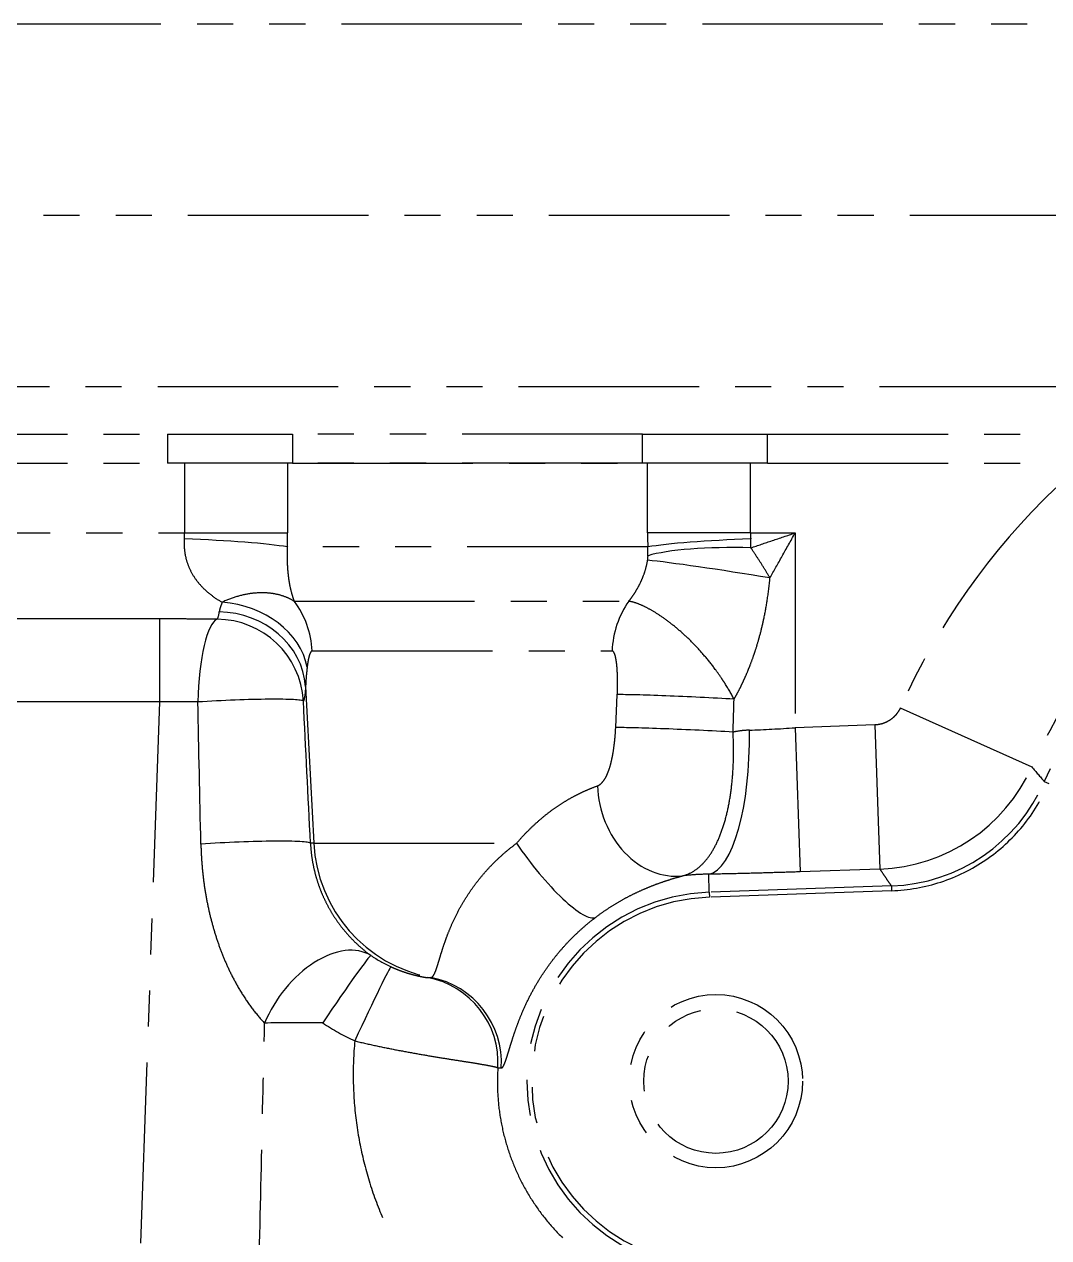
# Model space of a CAD drawing. Header units: inches. Extents: x 0 to 77285, y -118 to 40065.
# Drawn here: x 70732.51 to 70767.99, y 25527.01 to 25569.03 of the extents above; entities that cross this region are included whole.
import ezdxf

# ---------------------------------------------------------------- set-up
doc = ezdxf.new("R2010")
doc.units = ezdxf.units.IN
doc.header["$LTSCALE"] = 5
doc.header["$MEASUREMENT"] = 0
doc.linetypes.add('PHANTOM', pattern=[2.5, 1.25, -0.25, 0.25, -0.25, 0.25, -0.25])
doc.layers.add('66', color=6, linetype='PHANTOM')

# ---------------------------------------------------------------- blocks, each defined once
blk = doc.blocks.new('A$C4c8e5734')
for p, q in [((-32.617, 18.923), (-109.921, 18.923)), ((-181.683, 12.312), (-32.617, 12.312)), ((-182.73, 6.376), (-31.57, 6.376)), ((-129.608, 4.723), (-82.392, 4.723)), ((-82.392, 4.723), (-78.062, 4.723)), ((-82.392, 4.723), (-82.392, 3.723)), ((-65.938, 4.723), (-78.062, 4.723)), ((-78.062, 4.723), (-78.062, 3.723)), ((-65.938, 4.723), (-61.608, 4.723)), ((-65.938, 3.723), (-65.938, 4.723)), ((-61.608, 4.723), (-21.3, 4.723)), ((-61.608, 3.723), (-61.608, 4.723)), ((-129.608, 3.723), (-82.392, 3.723)), ((-129.608, 3.723), (-82.392, 3.723)), ((-78.062, 3.723), (-82.392, 3.723)), ((-81.798, 3.723), (-81.798, 1.308)), ((-78.235, 3.723), (-78.235, 1.308)), ((-65.938, 3.723), (-78.062, 3.723)), ((-78.062, 3.723), (-65.938, 3.723)), ((-61.608, 3.723), (-65.938, 3.723)), ((-65.765, 1.308), (-65.765, 3.723)), ((-62.202, 1.308), (-62.202, 3.723)), ((-61.608, 3.723), (-51.052, 3.723)), ((-61.608, 3.723), (-39.182, 3.723)), ((-130.202, 1.308), (-81.798, 1.308)), ((-81.798, 1.308), (-78.235, 1.308)), ((-62.202, 1.308), (-65.765, 1.308)), ((-62.202, 1.308), (-60.655, 1.308)), ((-60.655, 1.308), (-60.655, -5.438)), ((-65.759, 0.823), (-78.241, 0.823)), ((-78.005, -1.057), (-66.418, -1.057)), ((-82.669, -1.67), (-128.131, -1.67)), ((-82.669, -1.67), (-82.669, -4.543)), ((-77.381, -2.779), (-66.998, -2.779)), ((-77.608, -4.011), (-77.324, -9.438)), ((-82.669, -4.543), (-128.131, -4.543)), ((-82.669, -4.543), (-83.439, -26.586)), ((-66.869, -5.433), (-66.814, -4.291)), ((-57.016, -4.752), (-52.46, -6.796)), ((-57.892, -5.341), (-60.655, -5.438)), ((-60.655, -5.438), (-60.481, -10.428)), ((-57.892, -5.341), (-57.718, -10.331)), ((-52.027, -7.299), (-51.874, -7.365)), ((-77.324, -9.438), (-77.44, -9.438)), ((-77.324, -9.438), (-70.302, -9.438)), ((-81.219, -9.877), (-81.218, -9.877)), ((-57.718, -10.331), (-60.481, -10.428)), ((-63.628, -11.137), (-63.65, -10.511)), ((-57.321, -10.916), (-63.628, -11.137)), ((-57.321, -10.916), (-57.315, -11.084)), ((-81.09, -11.077), (-81.09, -11.077)), ((-66.002, -11.077), (-66.002, -11.077)), ((-63.628, -11.137), (-63.623, -11.304)), ((-57.315, -11.084), (-63.623, -11.304)), ((-73.384, -14.09), (-73.266, -14.09)), ((-70.313, -15.827), (-70.313, -15.827)), ((-70.951, -17.219), (-70.833, -17.221)), ((-70.632, -16.827), (-70.632, -16.827))]:
    blk.add_line(p, q)
for radius in [3, 2.5]:
    blk.add_circle((-63.4, -17.677), radius)
for centre, radius, start, end in [((-34.9, -14.677), 18.649, 1.5783, 156.6949), ((-34.9, -14.677), 24.241, 133.6215, 155.8314), ((-34.9, -14.677), 19.247, 133.6215, 155.8314), ((-63.4, -17.677), 6.544, 92, 268), ((-63.4, -17.677), 6.377, 92, 268)]:
    blk.add_arc(centre, radius, start, end)
for centre, major_axis, ratio, start_param, end_param in [((-83.281, 1.309), (0, -1.939), 0.764598, 1.4633, 1.570728), ((-82.674, 1.308), (0, -9.795), 0.453205, 1.521256, 1.570807), ((-61.326, 1.308), (0, 9.795), 0.453205, 1.570785, 1.620336), ((-60.719, 1.309), (0, 1.939), 0.764598, 1.570864, 1.678293), ((-81.807, 0.823), (3.998, -0.141), 0.069267, 0.471368, 1.573242), ((-62.193, 0.823), (-3.998, -0.141), 0.069267, 4.709944, 5.811817), ((-63.145, 0.988), (0.075, -1.416), 0.67479, 1.397246, 1.614262), ((-66.551, 0.999), (-0.203, 2.241), 0.345183, 4.464463, 4.602879), ((-62.191, 0.108), (-3.998, 0.112), 0.171494, 4.717175, 5.815367), ((-62.225, -0.25), (-3.95, 0.629), 0.027864, 4.539245, 5.827304), ((-80.498, -3.493), (2.943, -0.582), 0.794618, 0.308982, 1.726578), ((-80.219, -2.936), (0, -3), 0.947375, 1.623103, 2.247918), ((-64.359, -2.936), (0, -3), 0.880685, 4.035212, 4.660029), ((-81.016, 1.318), (-0.319, 3.009), 0.103458, 3.214081, 3.550716), ((-80.6, -4.168), (2.994, -0.194), 0.912463, 0.128086, 1.629709), ((-80.676, -4.671), (0.057, 2.999), 0.222286, 0.085713, 1.533269), ((-80.676, -4.671), (2.603, -1.492), 0.995372, 0.575046, 2.08929), ((-80.676, -4.671), (2.996, 0.149), 0.053989, 0.052365, 1.791613), ((-178.207, 76.694), (42.157, -1749.614), 0.054276, 1.520223, 1.523039), ((-142.09, 55.524), (61.403, -1170.005), 0.052288, 1.512501, 1.516716), ((-64.041, -4.448), (-2.997, 0.142), 0.022178, 4.275976, 5.896159), ((-64.095, -5.59), (-2.997, 0.142), 0.022538, 4.268498, 5.896528), ((-60.655, -4.913), (-5.002, -0.353), 0.104403, 1.240957, 1.563338), ((-63.824, -5.521), (0.087, -4.999), 0.316887, 0.055208, 1.565283), ((-57.928, -4.341), (-4.979, -3.348), 0.998681, 1.014587, 2.127005), ((-54.258, 46.563), (19.139, -62.749), 0.341419, 5.616665, 5.631769), ((-65.021, -7.607), (0.695, -2.918), 0.816349, 4.467565, 6.19243), ((-57.547, -4.904), (3.399, -4.973), 0.996159, 5.719441, 6.846825), ((-80.432, -9.595), (2.996, 0.148), 0.058193, 0.052377, 1.839098), ((-72.338, -9.177), (0, -5), 0.99863, 4.764749, 6.096183), ((-69.347, -9.595), (1.808, -2.394), 0.228672, 4.476742, 6.229399), ((-77.017, -15.816), (1.728, 2.452), 0.614691, 0.037044, 1.924335), ((-77.017, -15.816), (1.674, 2.489), 0.029237, 0.029241, 1.527356), ((-72.575, -9.22), (4.657, -1.743), 0.996021, 4.477733, 4.638314), ((-75.906, -16.441), (1.257, 2.724), 0.021948, 0.021932, 1.523254), ((-73.941, -17.037), (0.001, 3), 0.998625, 4.652216, 6.096499), ((-73.823, -17.037), (0.001, 3), 0.998624, 4.651547, 6.096533), ((-77.017, -15.816), (3, -0.047), 0.05233, 1.571615, 2.307025), ((-72.558, -9.048), (7.982, -0.005), 0.998627, 4.12022, 4.280238)]:
    blk.add_ellipse(centre, major_axis=major_axis, ratio=ratio, start_param=start_param, end_param=end_param)
for points in [[(-62.191, 0.794), (-61.949, 0.875), (-61.451, 1.041), (-60.925, 1.218), (-60.655, 1.308)], [(-61.527, -0.25), (-61.391, -0.007), (-61.11, 0.496), (-60.81, 1.032), (-60.655, 1.308)], [(-81.807, 1.101), (-81.815, 0.992), (-81.816, 0.883), (-81.808, 0.774)], [(-81.808, 0.774), (-81.8, 0.664), (-81.783, 0.556), (-81.756, 0.446)], [(-81.756, 0.446), (-81.73, 0.337), (-81.694, 0.228), (-81.647, 0.118)], [(-78.241, 0.823), (-78.245, 0.734), (-78.248, 0.644), (-78.249, 0.554)], [(-78.249, 0.554), (-78.249, 0.532), (-78.249, 0.51), (-78.249, 0.488)], [(-78.249, 0.488), (-78.249, 0.42), (-78.248, 0.352), (-78.245, 0.285)], [(-65.752, 0.468), (-65.751, 0.484), (-65.751, 0.501), (-65.751, 0.517)], [(-81.647, 0.118), (-81.6, 0.008), (-81.542, -0.103), (-81.47, -0.214)], [(-78.245, 0.285), (-78.244, 0.241), (-78.242, 0.196), (-78.239, 0.152)], [(-78.239, 0.152), (-78.237, 0.106), (-78.233, 0.061), (-78.23, 0.015)], [(-78.23, 0.015), (-78.224, -0.052), (-78.217, -0.119), (-78.209, -0.186)], [(-65.934, -0.234), (-65.899, -0.147), (-65.866, -0.054), (-65.837, 0.046)], [(-65.837, 0.046), (-65.808, 0.145), (-65.783, 0.251), (-65.764, 0.363)], [(-61.527, -0.25), (-61.597, -0.132), (-61.669, -0.013), (-61.741, 0.104)], [(-81.47, -0.214), (-81.397, -0.325), (-81.311, -0.436), (-81.21, -0.544)], [(-78.209, -0.186), (-78.206, -0.209), (-78.203, -0.233), (-78.2, -0.257)], [(-78.2, -0.257), (-78.187, -0.348), (-78.172, -0.44), (-78.154, -0.531)], [(-66.045, -0.479), (-66.006, -0.403), (-65.969, -0.321), (-65.934, -0.234)], [(-61.622, -1.025), (-61.584, -0.783), (-61.552, -0.525), (-61.527, -0.25)], [(-81.21, -0.544), (-81.108, -0.652), (-80.992, -0.755), (-80.872, -0.847)], [(-78.987, -0.769), (-79.003, -0.769), (-79.019, -0.768), (-79.035, -0.767)], [(-78.631, -0.814), (-78.742, -0.791), (-78.861, -0.776), (-78.987, -0.769)], [(-78.287, -0.916), (-78.391, -0.874), (-78.506, -0.84), (-78.631, -0.814)], [(-78.154, -0.531), (-78.135, -0.623), (-78.113, -0.714), (-78.089, -0.803)], [(-78.089, -0.803), (-78.083, -0.823), (-78.077, -0.843), (-78.071, -0.863)], [(-80.872, -0.847), (-80.752, -0.939), (-80.628, -1.019), (-80.498, -1.092)], [(-80.546, -1.221), (-80.56, -1.261), (-80.571, -1.298), (-80.58, -1.333)], [(-80.498, -1.092), (-80.516, -1.138), (-80.532, -1.18), (-80.546, -1.221)], [(-79.991, -0.897), (-80.16, -0.947), (-80.329, -1.012), (-80.498, -1.092)], [(-78.005, -1.057), (-78.089, -1.005), (-78.182, -0.957), (-78.287, -0.916)], [(-78.071, -0.863), (-78.05, -0.93), (-78.028, -0.994), (-78.005, -1.057)], [(-66.418, -1.057), (-66.373, -1), (-66.329, -0.942), (-66.287, -0.881)], [(-66.206, -1.108), (-66.285, -1.083), (-66.355, -1.066), (-66.418, -1.057)], [(-61.747, -1.704), (-61.706, -1.511), (-61.666, -1.305), (-61.631, -1.085)], [(-61.631, -1.085), (-61.628, -1.065), (-61.625, -1.045), (-61.622, -1.025)], [(-80.676, -1.681), (-80.834, -1.68), (-81.152, -1.677), (-81.616, -1.673), (-82.109, -1.67), (-82.477, -1.67), (-82.669, -1.67)], [(-80.58, -1.333), (-80.589, -1.368), (-80.596, -1.4), (-80.6, -1.43)], [(-65.327, -1.56), (-65.443, -1.482), (-65.55, -1.416), (-65.653, -1.358)], [(-64.959, -1.827), (-65.087, -1.727), (-65.211, -1.638), (-65.327, -1.56)], [(-64.57, -2.152), (-64.701, -2.035), (-64.832, -1.926), (-64.959, -1.827)], [(-61.892, -2.293), (-61.85, -2.141), (-61.809, -1.98), (-61.771, -1.809)], [(-61.771, -1.809), (-61.763, -1.774), (-61.755, -1.739), (-61.747, -1.704)], [(-64.559, -2.163), (-64.562, -2.159), (-64.566, -2.156), (-64.57, -2.152)], [(-64.175, -2.531), (-64.302, -2.4), (-64.431, -2.277), (-64.559, -2.163)], [(-62.045, -2.802), (-62.006, -2.683), (-61.968, -2.559), (-61.93, -2.428)], [(-61.93, -2.428), (-61.917, -2.383), (-61.904, -2.338), (-61.892, -2.293)], [(-77.381, -2.779), (-77.391, -2.779), (-77.4, -2.783), (-77.41, -2.792)], [(-66.963, -2.792), (-66.974, -2.783), (-66.986, -2.779), (-66.998, -2.779)], [(-66.929, -2.833), (-66.94, -2.814), (-66.951, -2.801), (-66.963, -2.792)], [(-66.898, -2.902), (-66.908, -2.875), (-66.918, -2.851), (-66.929, -2.833)], [(-63.789, -2.954), (-63.915, -2.806), (-64.044, -2.665), (-64.175, -2.531)], [(-62.099, -2.959), (-62.081, -2.908), (-62.063, -2.855), (-62.045, -2.802)], [(-77.554, -3.336), (-77.564, -3.427), (-77.582, -3.598), (-77.6, -3.823), (-77.606, -3.952), (-77.608, -4.011)], [(-77.531, -3.167), (-77.539, -3.219), (-77.547, -3.275), (-77.554, -3.336)], [(-66.829, -3.291), (-66.834, -3.234), (-66.841, -3.181), (-66.848, -3.132)], [(-66.816, -3.47), (-66.819, -3.407), (-66.824, -3.347), (-66.829, -3.291)], [(-63.421, -3.416), (-63.539, -3.257), (-63.662, -3.102), (-63.789, -2.954)], [(-62.279, -3.436), (-62.255, -3.377), (-62.231, -3.317), (-62.208, -3.257)], [(-62.208, -3.257), (-62.171, -3.16), (-62.134, -3.061), (-62.099, -2.959)], [(-66.807, -3.663), (-66.809, -3.597), (-66.812, -3.532), (-66.816, -3.47)], [(-63.199, -3.731), (-63.271, -3.624), (-63.345, -3.519), (-63.421, -3.416)], [(-63.082, -3.911), (-63.121, -3.85), (-63.16, -3.79), (-63.199, -3.731)], [(-62.475, -3.882), (-62.444, -3.816), (-62.413, -3.748), (-62.382, -3.68)], [(-62.382, -3.68), (-62.347, -3.6), (-62.312, -3.519), (-62.279, -3.436)], [(-77.608, -4.011), (-77.613, -4.085), (-77.623, -4.211), (-77.639, -4.344), (-77.658, -4.448), (-77.674, -4.497), (-77.684, -4.514)], [(-66.814, -4.291), (-66.811, -4.218), (-66.808, -4.145), (-66.807, -4.075)], [(-62.771, -4.448), (-62.868, -4.263), (-62.973, -4.083), (-63.082, -3.911)], [(-62.687, -4.299), (-62.648, -4.227), (-62.609, -4.154), (-62.571, -4.078)], [(-62.571, -4.078), (-62.539, -4.014), (-62.507, -3.949), (-62.475, -3.882)], [(-82.302, -4.539), (-82.418, -4.539), (-82.541, -4.541), (-82.669, -4.543)], [(-81.34, -4.545), (-81.445, -4.544), (-81.551, -4.542), (-81.656, -4.541)], [(-62.771, -4.448), (-62.743, -4.399), (-62.715, -4.349), (-62.687, -4.299)], [(-57.016, -4.752), (-57.035, -4.795), (-57.079, -4.877), (-57.16, -4.988), (-57.257, -5.088), (-57.366, -5.173), (-57.485, -5.243), (-57.614, -5.295), (-57.751, -5.33), (-57.845, -5.34), (-57.892, -5.341)], [(-66.89, -5.747), (-66.881, -5.645), (-66.874, -5.54), (-66.869, -5.433)], [(-62.805, -5.59), (-62.801, -5.463), (-62.797, -5.336), (-62.794, -5.209)], [(-62.52, -5.543), (-62.614, -5.554), (-62.709, -5.57), (-62.805, -5.59)], [(-62.24, -5.521), (-62.332, -5.525), (-62.426, -5.532), (-62.52, -5.543)], [(-67.07, -6.793), (-67.049, -6.722), (-67.029, -6.646), (-67.011, -6.567)], [(-67.011, -6.567), (-66.993, -6.488), (-66.977, -6.405), (-66.962, -6.319)], [(-67.217, -7.16), (-67.189, -7.11), (-67.163, -7.054), (-67.139, -6.992)], [(-67.139, -6.992), (-67.114, -6.931), (-67.092, -6.865), (-67.07, -6.793)], [(-67.501, -7.45), (-67.465, -7.437), (-67.431, -7.417), (-67.398, -7.391)], [(-67.398, -7.391), (-67.366, -7.365), (-67.334, -7.333), (-67.304, -7.294)], [(-67.304, -7.294), (-67.273, -7.256), (-67.244, -7.211), (-67.217, -7.16)], [(-68.619, -7.986), (-68.528, -7.931), (-68.437, -7.878), (-68.345, -7.829)], [(-68.345, -7.829), (-68.253, -7.779), (-68.161, -7.732), (-68.068, -7.688)], [(-63.017, -8.396), (-62.97, -8.2), (-62.931, -7.997), (-62.899, -7.783)], [(-69.171, -8.362), (-69.077, -8.291), (-68.984, -8.224), (-68.892, -8.162)], [(-68.892, -8.162), (-68.801, -8.099), (-68.71, -8.041), (-68.619, -7.986)], [(-81.234, -9.467), (-81.23, -9.673), (-81.22, -9.874), (-81.206, -10.068)], [(-77.44, -9.438), (-77.434, -9.567), (-77.423, -9.693), (-77.408, -9.815)], [(-70.643, -9.707), (-70.539, -9.62), (-70.424, -9.529), (-70.302, -9.438)], [(-81.206, -10.068), (-81.192, -10.263), (-81.174, -10.451), (-81.152, -10.636)], [(-70.933, -9.964), (-70.842, -9.879), (-70.748, -9.795), (-70.643, -9.707)], [(-63.898, -10.19), (-63.801, -10.096), (-63.708, -9.986), (-63.621, -9.862)], [(-57.321, -10.916), (-57.364, -10.853), (-57.451, -10.725), (-57.584, -10.531), (-57.673, -10.398), (-57.718, -10.331)], [(-81.152, -10.636), (-81.13, -10.822), (-81.103, -11.004), (-81.073, -11.184)], [(-77.272, -10.513), (-77.242, -10.626), (-77.209, -10.737), (-77.171, -10.847)], [(-65.753, -10.97), (-65.655, -10.929), (-65.557, -10.891), (-65.458, -10.854)], [(-65.458, -10.854), (-65.359, -10.817), (-65.26, -10.782), (-65.159, -10.749)], [(-65.159, -10.749), (-65.058, -10.715), (-64.957, -10.683), (-64.854, -10.653)], [(-64.854, -10.653), (-64.751, -10.622), (-64.647, -10.592), (-64.545, -10.565)], [(-81.073, -11.184), (-81.042, -11.364), (-81.008, -11.541), (-80.969, -11.716)], [(-66.349, -11.243), (-66.248, -11.191), (-66.148, -11.143), (-66.049, -11.098)], [(-66.049, -11.098), (-65.95, -11.053), (-65.852, -11.01), (-65.753, -10.97)], [(-80.969, -11.716), (-80.931, -11.891), (-80.888, -12.065), (-80.841, -12.236)], [(-76.903, -11.487), (-76.851, -11.59), (-76.797, -11.689), (-76.74, -11.787)], [(-72.625, -12.44), (-72.579, -12.328), (-72.526, -12.205), (-72.466, -12.08)], [(-67.945, -12.312), (-67.831, -12.213), (-67.705, -12.11), (-67.571, -12.008)], [(-76.325, -12.391), (-76.24, -12.496), (-76.146, -12.605), (-76.043, -12.715)], [(-72.744, -12.747), (-72.71, -12.654), (-72.672, -12.552), (-72.625, -12.44)], [(-68.261, -12.6), (-68.162, -12.505), (-68.059, -12.41), (-67.945, -12.312)], [(-76.043, -12.715), (-75.939, -12.824), (-75.825, -12.934), (-75.708, -13.037)], [(-72.899, -13.206), (-72.879, -13.144), (-72.858, -13.076), (-72.832, -13)], [(-72.832, -13), (-72.807, -12.924), (-72.778, -12.84), (-72.744, -12.747)], [(-75.708, -13.037), (-75.591, -13.14), (-75.47, -13.237), (-75.346, -13.326)], [(-72.991, -13.512), (-72.979, -13.471), (-72.965, -13.425), (-72.95, -13.375)], [(-72.95, -13.375), (-72.935, -13.324), (-72.918, -13.268), (-72.899, -13.206)], [(-74.651, -13.717), (-74.594, -13.743), (-74.538, -13.767), (-74.484, -13.79)], [(-74.484, -13.79), (-74.429, -13.812), (-74.376, -13.833), (-74.322, -13.853)], [(-74.322, -13.853), (-74.269, -13.872), (-74.216, -13.891), (-74.164, -13.908)], [(-73.102, -13.856), (-73.095, -13.837), (-73.087, -13.817), (-73.08, -13.794)], [(-73.08, -13.794), (-73.072, -13.771), (-73.063, -13.745), (-73.054, -13.717)], [(-69.277, -13.793), (-69.199, -13.681), (-69.122, -13.576), (-69.045, -13.476)], [(-80.081, -14.176), (-79.991, -14.345), (-79.891, -14.519), (-79.78, -14.693)], [(-74.164, -13.908), (-74.113, -13.925), (-74.062, -13.94), (-74.014, -13.955)], [(-74.014, -13.955), (-73.965, -13.969), (-73.918, -13.982), (-73.873, -13.993)], [(-73.873, -13.993), (-73.828, -14.005), (-73.786, -14.015), (-73.746, -14.024)], [(-73.746, -14.024), (-73.706, -14.034), (-73.669, -14.042), (-73.635, -14.049)], [(-73.466, -14.079), (-73.445, -14.083), (-73.427, -14.085), (-73.413, -14.087)], [(-73.413, -14.087), (-73.399, -14.089), (-73.389, -14.09), (-73.384, -14.09)], [(-73.234, -14.076), (-73.228, -14.072), (-73.222, -14.067), (-73.217, -14.061)], [(-73.217, -14.061), (-73.211, -14.056), (-73.205, -14.049), (-73.199, -14.042)], [(-73.199, -14.042), (-73.192, -14.034), (-73.186, -14.026), (-73.179, -14.016)], [(-73.179, -14.016), (-73.173, -14.007), (-73.166, -13.996), (-73.16, -13.985)], [(-73.16, -13.985), (-73.154, -13.974), (-73.147, -13.961), (-73.141, -13.948)], [(-79.78, -14.693), (-79.669, -14.867), (-79.547, -15.042), (-79.421, -15.206)], [(-69.956, -14.966), (-69.89, -14.826), (-69.816, -14.682), (-69.741, -14.545)], [(-70.136, -15.369), (-70.083, -15.243), (-70.023, -15.106), (-69.956, -14.966)], [(-79.421, -15.206), (-79.295, -15.37), (-79.165, -15.524), (-79.03, -15.668)], [(-70.271, -15.713), (-70.232, -15.609), (-70.188, -15.495), (-70.136, -15.369)], [(-75.906, -16.284), (-75.676, -16.338), (-75.449, -16.389), (-75.228, -16.437)], [(-73.945, -16.69), (-73.739, -16.727), (-73.54, -16.762), (-73.347, -16.795)], [(-73.347, -16.795), (-73.155, -16.827), (-72.97, -16.857), (-72.794, -16.886)], [(-70.652, -16.888), (-70.643, -16.862), (-70.634, -16.833), (-70.625, -16.801)], [(-70.625, -16.801), (-70.615, -16.77), (-70.604, -16.735), (-70.593, -16.697)], [(-70.593, -16.697), (-70.581, -16.659), (-70.568, -16.617), (-70.554, -16.571)], [(-72.794, -16.886), (-72.619, -16.914), (-72.453, -16.94), (-72.298, -16.964)], [(-72.298, -16.964), (-72.142, -16.989), (-71.998, -17.011), (-71.867, -17.032)], [(-71.867, -17.032), (-71.736, -17.053), (-71.619, -17.072), (-71.513, -17.091)], [(-71.513, -17.091), (-71.407, -17.109), (-71.313, -17.126), (-71.233, -17.141)], [(-70.833, -17.221), (-70.826, -17.221), (-70.82, -17.219), (-70.814, -17.217)], [(-70.814, -17.217), (-70.808, -17.214), (-70.803, -17.21), (-70.797, -17.206)], [(-70.797, -17.206), (-70.792, -17.201), (-70.787, -17.196), (-70.782, -17.189)], [(-70.782, -17.189), (-70.776, -17.183), (-70.771, -17.176), (-70.766, -17.168)], [(-70.766, -17.168), (-70.761, -17.159), (-70.755, -17.15), (-70.749, -17.139)], [(-70.749, -17.139), (-70.743, -17.128), (-70.738, -17.116), (-70.732, -17.103)], [(-70.732, -17.103), (-70.726, -17.091), (-70.72, -17.077), (-70.714, -17.062)], [(-70.885, -18.818), (-70.846, -19.082), (-70.793, -19.344), (-70.726, -19.603)], [(-70.726, -19.603), (-70.659, -19.862), (-70.579, -20.117), (-70.485, -20.367)], [(-70.485, -20.367), (-70.391, -20.617), (-70.285, -20.862), (-70.164, -21.103)], [(-70.164, -21.103), (-70.043, -21.344), (-69.909, -21.58), (-69.76, -21.811)], [(-69.76, -21.811), (-69.611, -22.042), (-69.448, -22.267), (-69.273, -22.482)], [(-69.273, -22.482), (-69.098, -22.698), (-68.911, -22.903), (-68.713, -23.099)]]:
    blk.add_open_spline(points, degree=3)
for points, knots in [([(-65.764, 0.363), (-65.761, 0.381), (-65.759, 0.399), (-65.757, 0.416), (-65.755, 0.434), (-65.753, 0.451), (-65.752, 0.468)], [0, 0, 0, 0, 0.3333333, 0.3333333, 0.3333333, 0.6666667, 0.6666667, 0.6666667, 0.6666667]), ([(-61.741, 0.104), (-61.814, 0.221), (-61.888, 0.337), (-61.963, 0.452), (-62.038, 0.568), (-62.114, 0.681), (-62.191, 0.794)], [0.3333333, 0.3333333, 0.3333333, 0.3333333, 0.6666667, 0.6666667, 0.6666667, 0.9999986, 0.9999986, 0.9999986, 0.9999986]), ([(-79.035, -0.767), (-79.179, -0.762), (-79.333, -0.769), (-79.494, -0.79), (-79.655, -0.811), (-79.823, -0.847), (-79.991, -0.897)], [0.5, 0.5, 0.5, 0.5, 0.6666667, 0.6666667, 0.6666667, 0.8333333, 0.8333333, 0.8333333, 0.8333333]), ([(-66.287, -0.881), (-66.244, -0.82), (-66.203, -0.758), (-66.163, -0.691), (-66.123, -0.625), (-66.083, -0.555), (-66.045, -0.479)], [0.1666667, 0.1666667, 0.1666667, 0.1666667, 0.3333333, 0.3333333, 0.3333333, 0.5, 0.5, 0.5, 0.5]), ([(-65.653, -1.358), (-65.755, -1.3), (-65.852, -1.251), (-65.945, -1.209), (-66.038, -1.167), (-66.126, -1.133), (-66.206, -1.108)], [0.7272727, 0.7272727, 0.7272727, 0.7272727, 0.8181818, 0.8181818, 0.8181818, 0.9090909, 0.9090909, 0.9090909, 0.9090909]), ([(-77.41, -2.792), (-77.421, -2.801), (-77.431, -2.816), (-77.442, -2.835), (-77.452, -2.855), (-77.463, -2.88), (-77.473, -2.911), (-77.483, -2.943), (-77.494, -2.98), (-77.503, -3.023), (-77.513, -3.066), (-77.523, -3.114), (-77.531, -3.167)], [0.1666667, 0.1666667, 0.1666667, 0.1666667, 0.3333333, 0.3333333, 0.3333333, 0.5, 0.5, 0.5, 0.6666667, 0.6666667, 0.6666667, 0.8333333, 0.8333333, 0.8333333, 0.8333333]), ([(-66.848, -3.132), (-66.855, -3.083), (-66.863, -3.039), (-66.872, -3.001), (-66.88, -2.962), (-66.889, -2.93), (-66.898, -2.902)], [0.5454545, 0.5454545, 0.5454545, 0.5454545, 0.6363636, 0.6363636, 0.6363636, 0.7272727, 0.7272727, 0.7272727, 0.7272727]), ([(-66.807, -4.075), (-66.805, -4.004), (-66.804, -3.935), (-66.804, -3.866), (-66.805, -3.798), (-66.806, -3.73), (-66.807, -3.663)], [0.0909091, 0.0909091, 0.0909091, 0.0909091, 0.1818182, 0.1818182, 0.1818182, 0.2727273, 0.2727273, 0.2727273, 0.2727273]), ([(-81.656, -4.541), (-81.76, -4.54), (-81.863, -4.539), (-81.97, -4.539), (-82.076, -4.538), (-82.186, -4.538), (-82.302, -4.539)], [0.25, 0.25, 0.25, 0.25, 0.5, 0.5, 0.5, 0.75, 0.75, 0.75, 0.75]), ([(-62.794, -5.209), (-62.79, -5.082), (-62.786, -4.955), (-62.782, -4.828), (-62.779, -4.702), (-62.775, -4.575), (-62.771, -4.448)], [0.3333333, 0.3333333, 0.3333333, 0.3333333, 0.6666667, 0.6666667, 0.6666667, 1, 1, 1, 1]), ([(-66.962, -6.319), (-66.947, -6.233), (-66.934, -6.142), (-66.922, -6.046), (-66.909, -5.95), (-66.899, -5.85), (-66.89, -5.747)], [0.7, 0.7, 0.7, 0.7, 0.8, 0.8, 0.8, 0.9, 0.9, 0.9, 0.9]), ([(-62.899, -7.783), (-62.866, -7.569), (-62.841, -7.345), (-62.822, -7.108), (-62.803, -6.871), (-62.792, -6.622), (-62.789, -6.368), (-62.786, -6.113), (-62.791, -5.853), (-62.805, -5.59)], [0.7, 0.7, 0.7, 0.7, 0.8, 0.8, 0.8, 0.9, 0.9, 0.9, 1, 1, 1, 1]), ([(-68.068, -7.688), (-67.975, -7.644), (-67.881, -7.602), (-67.786, -7.562), (-67.691, -7.522), (-67.595, -7.484), (-67.501, -7.45)], [0.8, 0.8, 0.8, 0.8, 0.9, 0.9, 0.9, 1, 1, 1, 1]), ([(-57.315, -11.084), (-56.736, -11.063), (-56.162, -10.962), (-55.059, -10.6), (-54.535, -10.342), (-53.575, -9.686), (-53.144, -9.292), (-52.406, -8.395), (-52.103, -7.897), (-51.874, -7.365)], [0.0000009, 0.0000009, 0.0000009, 0.0000009, 0.1738518, 0.1738518, 0.347737, 0.347737, 0.521601, 0.521601, 0.6954094, 0.6954094, 0.6954094, 0.6954094]), ([(-69.746, -8.852), (-69.65, -8.761), (-69.553, -8.674), (-69.456, -8.592), (-69.36, -8.51), (-69.265, -8.434), (-69.171, -8.362)], [0.2, 0.2, 0.2, 0.2, 0.3, 0.3, 0.3, 0.4, 0.4, 0.4, 0.4]), ([(-63.621, -9.862), (-63.534, -9.737), (-63.454, -9.599), (-63.38, -9.448), (-63.306, -9.296), (-63.238, -9.132), (-63.178, -8.956), (-63.117, -8.78), (-63.063, -8.592), (-63.017, -8.396)], [0.3, 0.3, 0.3, 0.3, 0.4, 0.4, 0.4, 0.5, 0.5, 0.5, 0.6, 0.6, 0.6, 0.6]), ([(-70.302, -9.438), (-70.213, -9.334), (-70.122, -9.233), (-70.029, -9.135), (-69.936, -9.038), (-69.842, -8.943), (-69.746, -8.852)], [0, 0, 0, 0, 0.1, 0.1, 0.1, 0.2, 0.2, 0.2, 0.2]), ([(-77.408, -9.815), (-77.393, -9.937), (-77.374, -10.054), (-77.352, -10.17), (-77.329, -10.287), (-77.303, -10.401), (-77.272, -10.513)], [0.0833333, 0.0833333, 0.0833333, 0.0833333, 0.1666667, 0.1666667, 0.1666667, 0.25, 0.25, 0.25, 0.25]), ([(-71.646, -10.746), (-71.576, -10.656), (-71.505, -10.569), (-71.43, -10.482), (-71.355, -10.395), (-71.275, -10.307), (-71.192, -10.221), (-71.109, -10.134), (-71.023, -10.049), (-70.933, -9.964)], [0.8214286, 0.8214286, 0.8214286, 0.8214286, 0.8571429, 0.8571429, 0.8571429, 0.8928571, 0.8928571, 0.8928571, 0.9285714, 0.9285714, 0.9285714, 0.9285714]), ([(-64.545, -10.565), (-64.428, -10.535), (-64.314, -10.488), (-64.207, -10.425), (-64.099, -10.363), (-63.996, -10.284), (-63.898, -10.19)], [0.0000001, 0.0000001, 0.0000001, 0.0000001, 0.1, 0.1, 0.1, 0.2, 0.2, 0.2, 0.2]), ([(-60.481, -10.428), (-60.715, -10.436), (-60.955, -10.444), (-61.197, -10.451), (-61.439, -10.459), (-61.684, -10.466), (-61.94, -10.473), (-62.196, -10.48), (-62.462, -10.487), (-62.747, -10.493), (-63.031, -10.5), (-63.334, -10.506), (-63.65, -10.511)], [0, 0, 0, 0, 0.25, 0.25, 0.25, 0.5, 0.5, 0.5, 0.75, 0.75, 0.75, 1, 1, 1, 1]), ([(-77.171, -10.847), (-77.134, -10.957), (-77.092, -11.066), (-77.047, -11.173), (-77.002, -11.28), (-76.954, -11.385), (-76.903, -11.487)], [0.3333333, 0.3333333, 0.3333333, 0.3333333, 0.4166667, 0.4166667, 0.4166667, 0.5, 0.5, 0.5, 0.5]), ([(-72.466, -12.08), (-72.407, -11.954), (-72.342, -11.826), (-72.275, -11.702), (-72.207, -11.579), (-72.138, -11.461), (-72.068, -11.349), (-71.998, -11.236), (-71.927, -11.13), (-71.857, -11.029), (-71.786, -10.929), (-71.717, -10.836), (-71.646, -10.746)], [0.6785714, 0.6785714, 0.6785714, 0.6785714, 0.7142857, 0.7142857, 0.7142857, 0.75, 0.75, 0.75, 0.7857143, 0.7857143, 0.7857143, 0.8214286, 0.8214286, 0.8214286, 0.8214286]), ([(-63.65, -10.511), (-63.796, -10.512), (-64.093, -10.522), (-64.394, -10.548), (-64.545, -10.565)], [0.0000013, 0.0000013, 0.0000013, 0.0000013, 0.5, 1, 1, 1, 1]), ([(-66.97, -11.593), (-66.867, -11.528), (-66.762, -11.466), (-66.658, -11.407), (-66.553, -11.349), (-66.451, -11.294), (-66.349, -11.243)], [0.2, 0.2, 0.2, 0.2, 0.3, 0.3, 0.3, 0.4, 0.4, 0.4, 0.4]), ([(-67.571, -12.008), (-67.475, -11.935), (-67.377, -11.863), (-67.276, -11.794), (-67.176, -11.725), (-67.074, -11.658), (-66.97, -11.593)], [0, 0, 0, 0, 0.1, 0.1, 0.1, 0.2, 0.2, 0.2, 0.2]), ([(-76.74, -11.787), (-76.682, -11.885), (-76.621, -11.982), (-76.553, -12.082), (-76.484, -12.182), (-76.409, -12.285), (-76.325, -12.391)], [0.5833333, 0.5833333, 0.5833333, 0.5833333, 0.6666667, 0.6666667, 0.6666667, 0.75, 0.75, 0.75, 0.75]), ([(-80.841, -12.236), (-80.795, -12.407), (-80.744, -12.575), (-80.691, -12.738), (-80.637, -12.9), (-80.581, -13.059), (-80.52, -13.215)], [0.4166667, 0.4166667, 0.4166667, 0.4166667, 0.5, 0.5, 0.5, 0.5833333, 0.5833333, 0.5833333, 0.5833333]), ([(-69.045, -13.476), (-68.968, -13.375), (-68.89, -13.278), (-68.807, -13.181), (-68.724, -13.084), (-68.637, -12.985), (-68.546, -12.888), (-68.455, -12.791), (-68.36, -12.695), (-68.261, -12.6)], [0.8214286, 0.8214286, 0.8214286, 0.8214286, 0.8571429, 0.8571429, 0.8571429, 0.8928571, 0.8928571, 0.8928571, 0.9285714, 0.9285714, 0.9285714, 0.9285714]), ([(-80.52, -13.215), (-80.459, -13.371), (-80.395, -13.526), (-80.323, -13.685), (-80.25, -13.844), (-80.171, -14.008), (-80.081, -14.176)], [0.5833333, 0.5833333, 0.5833333, 0.5833333, 0.6666667, 0.6666667, 0.6666667, 0.75, 0.75, 0.75, 0.75]), ([(-73.141, -13.948), (-73.135, -13.935), (-73.128, -13.921), (-73.122, -13.906), (-73.115, -13.89), (-73.109, -13.874), (-73.102, -13.856)], [0.25, 0.25, 0.25, 0.25, 0.28571429, 0.28571429, 0.28571429, 0.32142857, 0.32142857, 0.32142857, 0.32142857]), ([(-73.054, -13.717), (-73.045, -13.689), (-73.036, -13.658), (-73.025, -13.624), (-73.015, -13.59), (-73.004, -13.553), (-72.991, -13.512)], [0.39285714, 0.39285714, 0.39285714, 0.39285714, 0.42857143, 0.42857143, 0.42857143, 0.46428571, 0.46428571, 0.46428571, 0.46428571]), ([(-69.741, -14.545), (-69.666, -14.407), (-69.589, -14.275), (-69.511, -14.149), (-69.434, -14.024), (-69.355, -13.905), (-69.277, -13.793)], [0.71428571, 0.71428571, 0.71428571, 0.71428571, 0.75, 0.75, 0.75, 0.78571429, 0.78571429, 0.78571429, 0.78571429]), ([(-73.635, -14.049), (-73.6, -14.056), (-73.57, -14.062), (-73.542, -14.067), (-73.513, -14.072), (-73.488, -14.076), (-73.466, -14.079)], [0.6363636, 0.6363636, 0.6363636, 0.6363636, 0.7272727, 0.7272727, 0.7272727, 0.8181818, 0.8181818, 0.8181818, 0.8181818]), ([(-73.266, -14.09), (-73.261, -14.09), (-73.256, -14.088), (-73.251, -14.086), (-73.245, -14.083), (-73.24, -14.08), (-73.234, -14.076)], [0, 0, 0, 0, 0.03571429, 0.03571429, 0.03571429, 0.07142857, 0.07142857, 0.07142857, 0.07142857]), ([(-79.269, -26.304), (-79.228, -24.532), (-79.148, -20.986), (-79.069, -17.441), (-79.03, -15.668)], [0, 0, 0, 0, 0.5, 0.9999994, 0.9999994, 0.9999994, 0.9999994]), ([(-70.554, -16.571), (-70.54, -16.525), (-70.525, -16.473), (-70.507, -16.417), (-70.49, -16.36), (-70.471, -16.297), (-70.448, -16.228), (-70.426, -16.158), (-70.401, -16.081), (-70.372, -15.996), (-70.343, -15.911), (-70.31, -15.817), (-70.271, -15.713)], [0.4642857, 0.4642857, 0.4642857, 0.4642857, 0.5, 0.5, 0.5, 0.5357143, 0.5357143, 0.5357143, 0.5714286, 0.5714286, 0.5714286, 0.6071429, 0.6071429, 0.6071429, 0.6071429]), ([(-75.906, -16.284), (-75.948, -16.743), (-75.983, -17.659), (-75.885, -19.035), (-75.636, -20.391), (-75.241, -21.713), (-74.705, -22.979), (-74.023, -24.2), (-73.188, -25.363), (-72.55, -26.067), (-72.208, -26.404)], [0, 0, 0, 0, 0.125, 0.25, 0.375, 0.5, 0.625, 0.75, 0.875, 1, 1, 1, 1]), ([(-75.228, -16.437), (-75.007, -16.485), (-74.791, -16.529), (-74.578, -16.571), (-74.364, -16.613), (-74.151, -16.653), (-73.945, -16.69)], [0.0909091, 0.0909091, 0.0909091, 0.0909091, 0.1818182, 0.1818182, 0.1818182, 0.2727273, 0.2727273, 0.2727273, 0.2727273]), ([(-71.233, -17.141), (-71.154, -17.157), (-71.089, -17.172), (-71.041, -17.184), (-70.994, -17.197), (-70.963, -17.209), (-70.951, -17.219)], [0.8181818, 0.8181818, 0.8181818, 0.8181818, 0.9090909, 0.9090909, 0.9090909, 1, 1, 1, 1]), ([(-70.951, -17.219), (-70.968, -17.485), (-70.971, -17.753), (-70.96, -18.02), (-70.949, -18.287), (-70.924, -18.553), (-70.885, -18.818)], [0, 0, 0, 0, 0.125, 0.125, 0.125, 0.25, 0.25, 0.25, 0.25]), ([(-70.714, -17.062), (-70.708, -17.047), (-70.702, -17.031), (-70.695, -17.014), (-70.689, -16.997), (-70.682, -16.978), (-70.675, -16.958), (-70.668, -16.937), (-70.66, -16.914), (-70.652, -16.888)], [0.25, 0.25, 0.25, 0.25, 0.2857143, 0.2857143, 0.2857143, 0.3214286, 0.3214286, 0.3214286, 0.3571429, 0.3571429, 0.3571429, 0.3571429])]:
    blk.add_open_spline(points, degree=3, knots=knots)
blk = doc.blocks.new('A$Cf772756f')
at = {"layer": '66'}
blk.add_blockref('A$C4c8e5734', (124, 152.877), dxfattribs=at)

msp = doc.modelspace()

# ---------------------------------------------------------------- block references
at = {"layer": '66'}
msp.add_blockref('A$Cf772756f', (70695.86379752, 25397.23021317, 0), dxfattribs=at)

doc.saveas('drawing.dxf')
